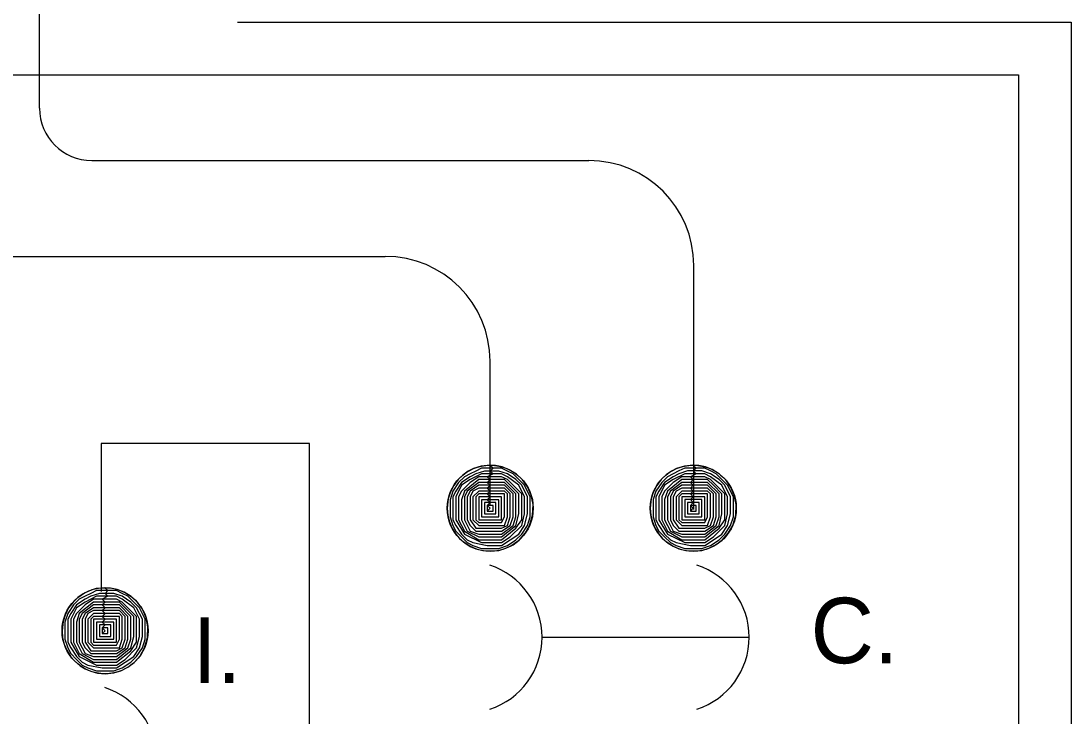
# Model space of a CAD drawing. Extents: x 58165 to 58845, y 43275 to 43715.
# Drawn here: x 58372.71 to 58411.17, y 43585.02 to 43610.52 of the extents above; entities that cross this region are included whole.
import ezdxf

# ---------------------------------------------------------------- set-up
doc = ezdxf.new("R2010")
doc.units = 0
doc.layers.add('Design_EX_Roadway Notes', color=7, linetype='Continuous')
doc.layers.add('Signals_PR_Detector Loop', color=7, linetype='Continuous')

msp = doc.modelspace()

# ---------------------------------------------------------------- linework, layer by layer
at = {"layer": 'Signals_PR_Detector Loop'}
for p, q in [((58373.382, 43607.326), (58373.382, 43659.437)), ((58380.636, 43610.47), (58411.169, 43610.47)), ((58411.169, 43610.47), (58411.169, 43418.408)), ((58306.917, 43608.549), (58409.249, 43608.549)), ((58409.249, 43608.549), (58409.249, 43608.549)), ((58409.249, 43608.549), (58409.249, 43420.328)), ((58375.302, 43605.405), (58393.509, 43605.405)), ((58372.343, 43601.897), (58386.049, 43601.897)), ((58397.35, 43592.629), (58397.35, 43601.564)), ((58389.89, 43592.781), (58389.89, 43598.055)), ((58383.27, 43595.041), (58375.644, 43595.041)), ((58375.644, 43595.041), (58375.644, 43589.614)), ((58383.27, 43560.918), (58383.27, 43595.041)), ((58391.792, 43587.946), (58399.379, 43587.946))]:
    msp.add_line(p, q, dxfattribs=at)
for points in [[(58389.891, 43594.244), (58389.565, 43594.21), (58389.279, 43594.12), (58389.088, 43594.022), (58388.893, 43593.886), (58388.718, 43593.72), (58388.556, 43593.502), (58388.424, 43593.24), (58388.355, 43593.01), (58388.317, 43592.667), (58388.338, 43592.407), (58388.397, 43592.173), (58388.489, 43591.95), (58388.644, 43591.708), (58388.769, 43591.562), (58388.976, 43591.388), (58389.158, 43591.274), (58389.364, 43591.184), (58389.618, 43591.116), (58389.891, 43591.093), (58390.21, 43591.125), (58390.468, 43591.203), (58390.731, 43591.335), (58390.95, 43591.501), (58391.174, 43591.751), (58391.336, 43592.038), (58391.447, 43592.418), (58391.463, 43592.808), (58391.395, 43593.145), (58391.258, 43593.452), (58391.08, 43593.705), (58390.852, 43593.919), (58390.588, 43594.081), (58390.337, 43594.181), (58390.091, 43594.231), (58389.878, 43594.244), (58389.997, 43594.14), (58389.891, 43594.14), (58389.785, 43594.14), (58389.681, 43594.14), (58389.577, 43594.14), (58389.367, 43594.034), (58389.156, 43593.93), (58388.946, 43593.826), (58388.736, 43593.615), (58388.526, 43593.299), (58388.421, 43592.983), (58388.421, 43592.564), (58388.421, 43592.354), (58388.526, 43592.04), (58388.632, 43591.829), (58388.84, 43591.619), (58389.052, 43591.409), (58389.262, 43591.303), (58389.577, 43591.199), (58389.891, 43591.199), (58390.206, 43591.199), (58390.522, 43591.303), (58390.837, 43591.513), (58391.047, 43591.723), (58391.257, 43592.04), (58391.361, 43592.354), (58391.361, 43592.669), (58391.361, 43593.089), (58391.151, 43593.509), (58390.942, 43593.72), (58390.732, 43593.93), (58390.522, 43594.034), (58390.312, 43594.14), (58390.102, 43594.14), (58389.997, 43594.14), (58389.891, 43594.034), (58389.681, 43594.034), (58389.367, 43593.93), (58389.156, 43593.826), (58388.84, 43593.615), (58388.632, 43593.299), (58388.526, 43593.089), (58388.526, 43592.25), (58388.632, 43592.04), (58388.84, 43591.723), (58389.052, 43591.513), (58389.262, 43591.409), (58389.785, 43591.303), (58390.312, 43591.303), (58390.628, 43591.513), (58390.942, 43591.723), (58391.151, 43592.04), (58391.257, 43592.46), (58391.257, 43593.089), (58391.047, 43593.509), (58390.837, 43593.72), (58390.522, 43593.93), (58390.206, 43594.034), (58389.891, 43594.034), (58389.997, 43593.93), (58389.577, 43593.93), (58389.156, 43593.72), (58388.84, 43593.509), (58388.632, 43593.089), (58388.632, 43592.25)], [(58397.332, 43594.244), (58397.005, 43594.211), (58396.719, 43594.12), (58396.529, 43594.024), (58396.334, 43593.888), (58396.158, 43593.721), (58395.996, 43593.503), (58395.865, 43593.242), (58395.795, 43593.01), (58395.758, 43592.669), (58395.779, 43592.409), (58395.838, 43592.173), (58395.93, 43591.952), (58396.084, 43591.708), (58396.21, 43591.563), (58396.417, 43591.388), (58396.598, 43591.276), (58396.804, 43591.184), (58397.058, 43591.117), (58397.332, 43591.094), (58397.651, 43591.126), (58397.908, 43591.203), (58398.171, 43591.336), (58398.39, 43591.503), (58398.614, 43591.752), (58398.776, 43592.04), (58398.888, 43592.419), (58398.902, 43592.809), (58398.835, 43593.145), (58398.699, 43593.452), (58398.521, 43593.705), (58398.292, 43593.921), (58398.029, 43594.083), (58397.778, 43594.181), (58397.531, 43594.232), (58397.318, 43594.244), (58397.436, 43594.142), (58397.332, 43594.142), (58397.226, 43594.142), (58397.122, 43594.142), (58397.017, 43594.142), (58396.807, 43594.036), (58396.597, 43593.931), (58396.387, 43593.826), (58396.176, 43593.615), (58395.966, 43593.301), (58395.862, 43592.985), (58395.862, 43592.566), (58395.862, 43592.356), (58395.966, 43592.04), (58396.072, 43591.829), (58396.281, 43591.621), (58396.493, 43591.41), (58396.703, 43591.305), (58397.017, 43591.2), (58397.332, 43591.2), (58397.646, 43591.2), (58397.962, 43591.305), (58398.277, 43591.515), (58398.487, 43591.725), (58398.697, 43592.04), (58398.802, 43592.356), (58398.802, 43592.67), (58398.802, 43593.091), (58398.592, 43593.509), (58398.383, 43593.721), (58398.173, 43593.931), (58397.962, 43594.036), (58397.752, 43594.142), (58397.542, 43594.142), (58397.436, 43594.142), (58397.332, 43594.036), (58397.122, 43594.036), (58396.807, 43593.931), (58396.597, 43593.826), (58396.281, 43593.615), (58396.072, 43593.301), (58395.966, 43593.091), (58395.966, 43592.25), (58396.072, 43592.04), (58396.281, 43591.725), (58396.493, 43591.515), (58396.703, 43591.41), (58397.226, 43591.305), (58397.752, 43591.305), (58398.068, 43591.515), (58398.383, 43591.725), (58398.592, 43592.04), (58398.697, 43592.46), (58398.697, 43593.091), (58398.487, 43593.509), (58398.277, 43593.721), (58397.962, 43593.931), (58397.646, 43594.036), (58397.332, 43594.036), (58397.436, 43593.931), (58397.017, 43593.931), (58396.597, 43593.721), (58396.281, 43593.509), (58396.072, 43593.091), (58396.072, 43592.25)], [(58388.632, 43592.25), (58388.946, 43591.723), (58389.577, 43591.409), (58390.312, 43591.409), (58390.628, 43591.619), (58391.047, 43592.04), (58391.151, 43592.46), (58391.151, 43593.089), (58390.942, 43593.509), (58390.522, 43593.826), (58390.312, 43593.93), (58389.997, 43593.93), (58389.785, 43593.826), (58389.471, 43593.826), (58389.156, 43593.615), (58388.84, 43593.299), (58388.736, 43593.089), (58388.736, 43592.25), (58388.946, 43591.829), (58389.471, 43591.513), (58390.312, 43591.513), (58390.837, 43591.934), (58391.047, 43592.25), (58391.047, 43593.195), (58390.732, 43593.509), (58390.522, 43593.72), (58390.312, 43593.826), (58389.785, 43593.826), (58389.891, 43593.72), (58389.471, 43593.72), (58388.946, 43593.299), (58388.84, 43592.983), (58388.84, 43592.25), (58389.052, 43591.829), (58389.471, 43591.619), (58390.312, 43591.619), (58390.837, 43592.04), (58390.942, 43592.46), (58390.942, 43593.195), (58390.628, 43593.509), (58390.418, 43593.72), (58389.891, 43593.72), (58389.785, 43593.615), (58389.471, 43593.615), (58389.052, 43593.299), (58388.946, 43593.089), (58388.946, 43592.25), (58389.156, 43591.829), (58389.471, 43591.723), (58390.312, 43591.723), (58390.732, 43592.04), (58390.837, 43592.354), (58390.837, 43593.195), (58390.418, 43593.615), (58389.785, 43593.615), (58389.891, 43593.509), (58389.471, 43593.509), (58389.156, 43593.299), (58389.052, 43593.089), (58389.052, 43592.25), (58389.156, 43592.04), (58389.367, 43591.829), (58390.312, 43591.829), (58390.628, 43592.04), (58390.732, 43592.354), (58390.732, 43593.195), (58390.418, 43593.509), (58389.891, 43593.509), (58389.785, 43593.405), (58389.471, 43593.405), (58389.262, 43593.299), (58389.156, 43593.089), (58389.156, 43592.25), (58389.367, 43591.934), (58390.312, 43591.934), (58390.522, 43592.04), (58390.628, 43592.354), (58390.628, 43593.195), (58390.418, 43593.405), (58389.785, 43593.405), (58389.891, 43593.299), (58389.471, 43593.299), (58389.262, 43593.089), (58389.262, 43592.25), (58389.471, 43592.04), (58390.418, 43592.04), (58390.522, 43592.354), (58390.522, 43593.195), (58390.418, 43593.299), (58389.891, 43593.299), (58389.785, 43593.195), (58389.471, 43593.195), (58389.367, 43593.089), (58389.367, 43592.25), (58389.471, 43592.144), (58390.312, 43592.144), (58390.418, 43592.354), (58390.418, 43593.195), (58389.785, 43593.195), (58389.891, 43593.089), (58389.471, 43593.089)], [(58396.072, 43592.25), (58396.387, 43591.725), (58397.017, 43591.41), (58397.752, 43591.41), (58398.068, 43591.621), (58398.487, 43592.04), (58398.592, 43592.46), (58398.592, 43593.091), (58398.383, 43593.509), (58397.962, 43593.826), (58397.752, 43593.931), (58397.436, 43593.931), (58397.226, 43593.826), (58396.911, 43593.826), (58396.597, 43593.615), (58396.281, 43593.301), (58396.176, 43593.091), (58396.176, 43592.25), (58396.387, 43591.829), (58396.911, 43591.515), (58397.752, 43591.515), (58398.277, 43591.935), (58398.487, 43592.25), (58398.487, 43593.195), (58398.173, 43593.509), (58397.962, 43593.721), (58397.752, 43593.826), (58397.226, 43593.826), (58397.332, 43593.721), (58396.911, 43593.721), (58396.387, 43593.301), (58396.281, 43592.985), (58396.281, 43592.25), (58396.493, 43591.829), (58396.911, 43591.621), (58397.752, 43591.621), (58398.277, 43592.04), (58398.383, 43592.46), (58398.383, 43593.195), (58398.068, 43593.509), (58397.858, 43593.721), (58397.332, 43593.721), (58397.226, 43593.615), (58396.911, 43593.615), (58396.493, 43593.301), (58396.387, 43593.091), (58396.387, 43592.25), (58396.597, 43591.829), (58396.911, 43591.725), (58397.752, 43591.725), (58398.173, 43592.04), (58398.277, 43592.356), (58398.277, 43593.195), (58397.858, 43593.615), (58397.226, 43593.615), (58397.332, 43593.509), (58396.911, 43593.509), (58396.597, 43593.301), (58396.493, 43593.091), (58396.493, 43592.25), (58396.597, 43592.04), (58396.807, 43591.829), (58397.752, 43591.829), (58398.068, 43592.04), (58398.173, 43592.356), (58398.173, 43593.195), (58397.858, 43593.509), (58397.332, 43593.509), (58397.226, 43593.405), (58396.911, 43593.405), (58396.703, 43593.301), (58396.597, 43593.091), (58396.597, 43592.25), (58396.807, 43591.935), (58397.752, 43591.935), (58397.962, 43592.04), (58398.068, 43592.356), (58398.068, 43593.195), (58397.858, 43593.405), (58397.226, 43593.405), (58397.332, 43593.301), (58396.911, 43593.301), (58396.703, 43593.091), (58396.703, 43592.25), (58396.911, 43592.04), (58397.858, 43592.04), (58397.962, 43592.356), (58397.962, 43593.195), (58397.858, 43593.301), (58397.332, 43593.301), (58397.226, 43593.195), (58396.911, 43593.195), (58396.807, 43593.091), (58396.807, 43592.25), (58396.911, 43592.144), (58397.752, 43592.144), (58397.858, 43592.356), (58397.858, 43593.195), (58397.226, 43593.195), (58397.332, 43593.091), (58396.911, 43593.091)], [(58389.471, 43593.089), (58389.471, 43592.25), (58390.312, 43592.25), (58390.312, 43593.089), (58389.891, 43593.089), (58389.785, 43592.983), (58389.577, 43592.983), (58389.577, 43592.354), (58390.206, 43592.354), (58390.206, 43592.983), (58389.785, 43592.983), (58389.891, 43592.879), (58389.681, 43592.879), (58389.681, 43592.46), (58390.102, 43592.46), (58390.102, 43592.879), (58389.891, 43592.879), (58389.785, 43592.774), (58389.785, 43592.564), (58389.997, 43592.564), (58389.997, 43592.774), (58389.785, 43592.774), (58389.891, 43592.669), (58389.785, 43592.564)], [(58396.911, 43593.091), (58396.911, 43592.25), (58397.752, 43592.25), (58397.752, 43593.091), (58397.332, 43593.091), (58397.226, 43592.985), (58397.017, 43592.985), (58397.017, 43592.356), (58397.646, 43592.356), (58397.646, 43592.985), (58397.226, 43592.985), (58397.332, 43592.88), (58397.122, 43592.88), (58397.122, 43592.46), (58397.542, 43592.46), (58397.542, 43592.88), (58397.332, 43592.88), (58397.226, 43592.776), (58397.226, 43592.566), (58397.436, 43592.566), (58397.436, 43592.776), (58397.226, 43592.776), (58397.332, 43592.67), (58397.226, 43592.566)], [(58375.785, 43589.759), (58375.458, 43589.726), (58375.174, 43589.635), (58374.982, 43589.538), (58374.786, 43589.402), (58374.613, 43589.234), (58374.449, 43589.018), (58374.318, 43588.756), (58374.248, 43588.525), (58374.21, 43588.182), (58374.231, 43587.923), (58374.29, 43587.689), (58374.383, 43587.466), (58374.537, 43587.223), (58374.664, 43587.078), (58374.87, 43586.902), (58375.053, 43586.79), (58375.258, 43586.698), (58375.512, 43586.632), (58375.785, 43586.609), (58376.105, 43586.641), (58376.361, 43586.718), (58376.625, 43586.851), (58376.845, 43587.017), (58377.067, 43587.267), (58377.23, 43587.554), (58377.341, 43587.932), (58377.356, 43588.324), (58377.288, 43588.66), (58377.153, 43588.967), (58376.973, 43589.219), (58376.746, 43589.434), (58376.483, 43589.597), (58376.231, 43589.695), (58375.986, 43589.747), (58375.772, 43589.759), (58375.89, 43589.656), (58375.786, 43589.656), (58375.68, 43589.656), (58375.576, 43589.656), (58375.47, 43589.656), (58375.26, 43589.55), (58375.05, 43589.446), (58374.839, 43589.34), (58374.631, 43589.13), (58374.42, 43588.815), (58374.315, 43588.499), (58374.315, 43588.08), (58374.315, 43587.869), (58374.42, 43587.554), (58374.525, 43587.344), (58374.735, 43587.135), (58374.945, 43586.925), (58375.155, 43586.819), (58375.47, 43586.715), (58375.786, 43586.715), (58376.101, 43586.715), (58376.415, 43586.819), (58376.731, 43587.029), (58376.941, 43587.239), (58377.152, 43587.554), (58377.256, 43587.869), (58377.256, 43588.185), (58377.256, 43588.605), (58377.046, 43589.024), (58376.836, 43589.234), (58376.625, 43589.446), (58376.415, 43589.55), (58376.205, 43589.656), (58375.996, 43589.656), (58375.89, 43589.656), (58375.786, 43589.55), (58375.576, 43589.55), (58375.26, 43589.446), (58375.05, 43589.34), (58374.735, 43589.13), (58374.525, 43588.815), (58374.42, 43588.605), (58374.42, 43587.764), (58374.525, 43587.554), (58374.735, 43587.239), (58374.945, 43587.029), (58375.155, 43586.925), (58375.68, 43586.819), (58376.205, 43586.819), (58376.521, 43587.029), (58376.836, 43587.239), (58377.046, 43587.554), (58377.152, 43587.974), (58377.152, 43588.605), (58376.941, 43589.024), (58376.731, 43589.234), (58376.415, 43589.446), (58376.101, 43589.55), (58375.786, 43589.55), (58375.89, 43589.446), (58375.47, 43589.446), (58375.05, 43589.234), (58374.735, 43589.024), (58374.525, 43588.605), (58374.525, 43587.764)], [(58374.525, 43587.764), (58374.839, 43587.239), (58375.47, 43586.925), (58376.205, 43586.925), (58376.521, 43587.135), (58376.941, 43587.554), (58377.046, 43587.974), (58377.046, 43588.605), (58376.836, 43589.024), (58376.415, 43589.34), (58376.205, 43589.446), (58375.89, 43589.446), (58375.68, 43589.34), (58375.366, 43589.34), (58375.05, 43589.13), (58374.735, 43588.815), (58374.631, 43588.605), (58374.631, 43587.764), (58374.839, 43587.344), (58375.366, 43587.029), (58376.205, 43587.029), (58376.731, 43587.45), (58376.941, 43587.764), (58376.941, 43588.709), (58376.625, 43589.024), (58376.415, 43589.234), (58376.205, 43589.34), (58375.68, 43589.34), (58375.786, 43589.234), (58375.366, 43589.234), (58374.839, 43588.815), (58374.735, 43588.499), (58374.735, 43587.764), (58374.945, 43587.344), (58375.366, 43587.135), (58376.205, 43587.135), (58376.731, 43587.554), (58376.836, 43587.974), (58376.836, 43588.709), (58376.521, 43589.024), (58376.311, 43589.234), (58375.786, 43589.234), (58375.68, 43589.13), (58375.366, 43589.13), (58374.945, 43588.815), (58374.839, 43588.605), (58374.839, 43587.764), (58375.05, 43587.344), (58375.366, 43587.239), (58376.205, 43587.239), (58376.625, 43587.554), (58376.731, 43587.869), (58376.731, 43588.709), (58376.311, 43589.13), (58375.68, 43589.13), (58375.786, 43589.024), (58375.366, 43589.024), (58375.05, 43588.815), (58374.945, 43588.605), (58374.945, 43587.764), (58375.05, 43587.554), (58375.26, 43587.344), (58376.205, 43587.344), (58376.521, 43587.554), (58376.625, 43587.869), (58376.625, 43588.709), (58376.311, 43589.024), (58375.786, 43589.024), (58375.68, 43588.92), (58375.366, 43588.92), (58375.155, 43588.815), (58375.05, 43588.605), (58375.05, 43587.764), (58375.26, 43587.45), (58376.205, 43587.45), (58376.415, 43587.554), (58376.521, 43587.869), (58376.521, 43588.709), (58376.311, 43588.92), (58375.68, 43588.92), (58375.786, 43588.815), (58375.366, 43588.815), (58375.155, 43588.605), (58375.155, 43587.764), (58375.366, 43587.554), (58376.311, 43587.554), (58376.415, 43587.869), (58376.415, 43588.709), (58376.311, 43588.815), (58375.786, 43588.815), (58375.68, 43588.709), (58375.366, 43588.709), (58375.26, 43588.605), (58375.26, 43587.764), (58375.366, 43587.658), (58376.205, 43587.658), (58376.311, 43587.869), (58376.311, 43588.709), (58375.68, 43588.709), (58375.786, 43588.605), (58375.366, 43588.605)], [(58375.366, 43588.605), (58375.366, 43587.764), (58376.205, 43587.764), (58376.205, 43588.605), (58375.786, 43588.605), (58375.68, 43588.499), (58375.47, 43588.499), (58375.47, 43587.869), (58376.101, 43587.869), (58376.101, 43588.499), (58375.68, 43588.499), (58375.786, 43588.395), (58375.576, 43588.395), (58375.576, 43587.974), (58375.996, 43587.974), (58375.996, 43588.395), (58375.786, 43588.395), (58375.68, 43588.291), (58375.68, 43588.08), (58375.89, 43588.08), (58375.89, 43588.291), (58375.68, 43588.291), (58375.786, 43588.185), (58375.68, 43588.08)]]:
    msp.add_lwpolyline(points, dxfattribs=at)
for centre in [(58389.893, 43592.669), (58397.333, 43592.669), (58375.787, 43588.184)]:
    msp.add_circle(centre, 1.576, dxfattribs=at)
for centre, radius, start, end in [((58375.302, 43607.325), 1.921, 180, 270), ((58393.509, 43601.563), 3.841, 0, 90), ((58386.049, 43598.055), 3.841, 0, 90), ((58389.016, 43587.946), 2.777, 288.0621, 71.9379), ((58396.603, 43587.946), 2.777, 288.0621, 71.9379), ((58374.91, 43583.461), 2.777, 288.0621, 71.9379)]:
    msp.add_arc(centre, radius, start, end, dxfattribs=at)

# ---------------------------------------------------------------- texts
at = {"layer": 'Design_EX_Roadway Notes'}
for s, p in [('C.', (58401.631, 43586.991)), ('I.', (58378.989, 43586.267))]:
    msp.add_text(s, height=2.4008, dxfattribs=at).set_placement(p)

doc.saveas('drawing.dxf')
